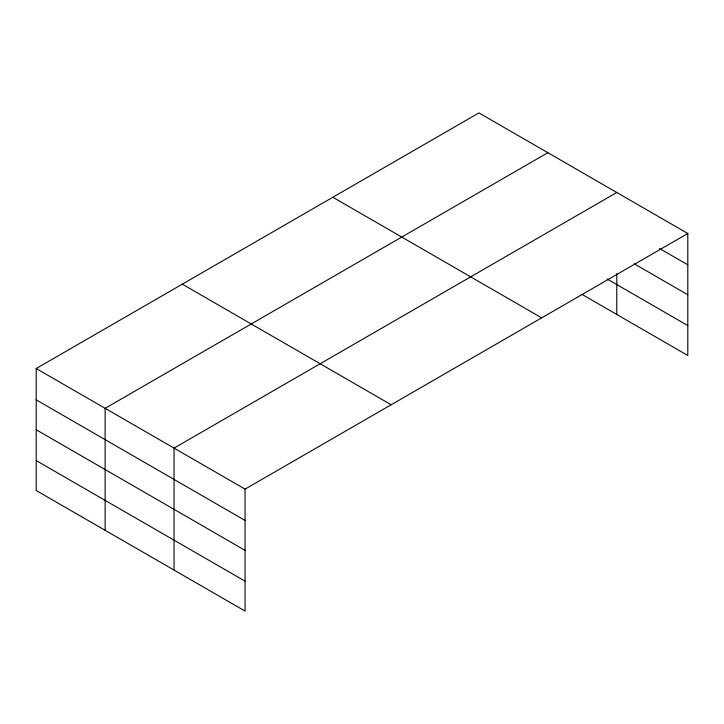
<?xml version="1.0" encoding="UTF-8"?>
<svg xmlns="http://www.w3.org/2000/svg" width="724" height="724" viewBox="0 0 724 724"><rect width="100%" height="100%" fill="white"/><g stroke="black" fill="none" stroke-linecap="round" stroke-linejoin="round"><path stroke-width="1.09" d="M36.2 368.525L245.065 489.116L245.065 611.083L36.2 490.501L36.2 368.525L478.935 112.917L687.8 233.499L687.8 355.475L581.834 294.297M547.86 152.71L105.125 408.318L105.125 530.294M616.785 192.503L174.05 448.111L174.05 570.087M245.065 489.116L687.8 233.499M659.591 248.531L687.8 264.821M634.296 263.844L687.8 294.74M607.074 278.957L687.8 325.556M332.832 197.263L541.697 317.854M182.303 284.17L391.168 404.761M36.2 399.847L245.065 520.429M36.2 429.757L245.065 550.349M36.2 460.582L245.065 581.173M616.785 273.554L616.785 314.478"/></g></svg>
